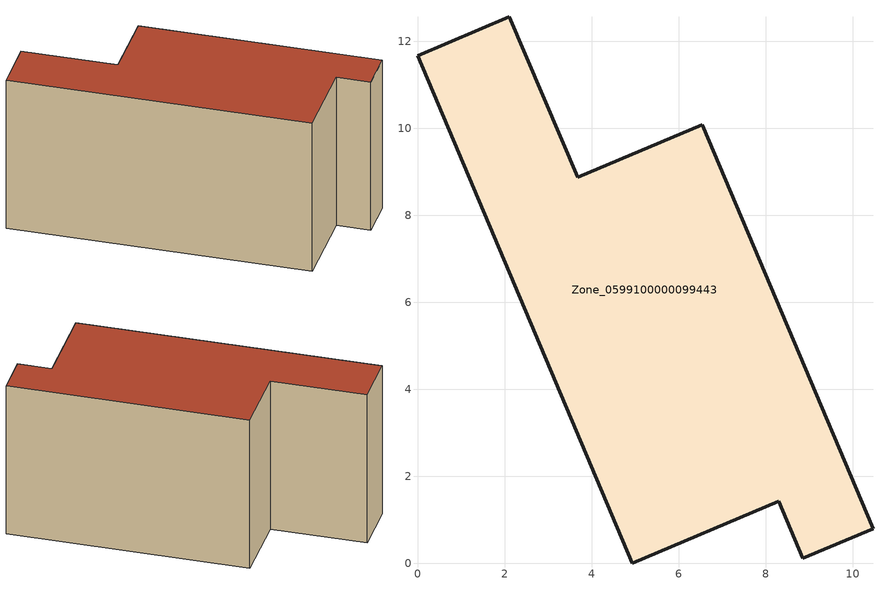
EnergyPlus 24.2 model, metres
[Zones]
Zone_0599100000099443
 floor ground (C_G): 3.68,8.88 6.54,10.09 10.47,0.8 8.86,0.12 8.3,1.43 4.94,0 0,11.67 2.11,12.57 z0
 wall outside (C_F): 2.11,12.57 0,11.67 4.94,0 8.3,1.43 8.86,0.12 10.47,0.8 6.54,10.09 3.68,8.88 2.11,12.57 z0:6.91
 roof outside (C_R): 3.68,8.88 2.11,12.57 0,11.67 4.94,0 8.3,1.43 8.86,0.12 10.47,0.8 6.54,10.09 z6.91
[BUILDING]
Pand.0599100000099443: North Axis=0; Terrain=City; Loads Convergence Tolerance Value=0.04; Temperature Convergence Tolerance Value=0.4; Solar Distribution=FullExterior; Maximum Number of Warmup Days=25; Minimum Number of Warmup Days=1
[Site:Location]
Rotterdam.The.Hague.AP_ZH_NLD Design_Conditions: Latitude=51.96; Longitude=4.45; Time Zone=1; Elevation=-4.5
[SITE:GROUNDTEMPERATURE:BUILDINGSURFACE]
18, 18, 18, 18, 18, 18, 18, 18, 18, 18, 18, 18
[MATERIAL] Thermal Absorptance=0.9; Solar Absorptance=0.7; Visible Absorptance=0.7
Name | Roughness | Thickness | Conductivity | Density | Specific Heat
G.TI.1975-1991 | MediumSmooth | 0.15 | 0.288461 | 540 | 1210
F.TI.1975-1991 | Rough | 0.3 | 0.230769 | 1920 | 840
R.TI.1975-1991 | MediumRough | 0.2 | 0.153846 | 1500 | 1000
[CONSTRUCTION]
C_G: G.TI.1975-1991
C_F: F.TI.1975-1991
C_R: R.TI.1975-1991
[ZONE]
Zone_0599100000099443: Type=1; Multiplier=1; Ceiling Height=Autocalculate; Volume=Autocalculate; Floor Area=autocalculate; Part of Total Floor Area=Yes
[ZONEINFILTRATION:DESIGNFLOWRATE]
Infil_Zone_0599100000099443: Zone or ZoneList or Space or SpaceList=Zone_0599100000099443; Schedule=AlwaysOn; Design Flow Rate Calculation Method=Flow/Area; Flow Rate per Floor Area=0.003; Constant Term Coefficient=1; Temperature Term Coefficient=0; Velocity Term Coefficient=0; Velocity Squared Term Coefficient=0
[HVACTEMPLATE:ZONE:IDEALLOADSAIRSYSTEM]
Zone_0599100000099443: Maximum Heating Supply Air Temperature=50; Minimum Cooling Supply Air Temperature=13; Maximum Heating Supply Air Humidity Ratio=0.0156; Minimum Cooling Supply Air Humidity Ratio=0.0077; Heating Limit=NoLimit; Cooling Limit=NoLimit; Dehumidification Control Type=ConstantSensibleHeatRatio; Cooling Sensible Heat Ratio=0.7; Dehumidification Setpoint=60; Humidification Control Type=None; Humidification Setpoint=30; Outdoor Air Method=None; Outdoor Air Flow Rate per Person=0.00944; Outdoor Air Flow Rate per Zone Floor Area=0; Outdoor Air Flow Rate per Zone=0; Demand Controlled Ventilation Type=None; Outdoor Air Economizer Type=NoEconomizer; Heat Recovery Type=None; Sensible Heat Recovery Effectiveness=0.7; Latent Heat Recovery Effectiveness=0.65
[ZONECONTROL:THERMOSTAT]
ThermostatControl_Zone_0599100000099443: Zone or ZoneList=Zone_0599100000099443; Control Type Schedule=DualSetpointControlType; Control 1=Thermostat_Zone_0599100000099443; Temperature Difference Between Cutout And Setpoint=0
[THERMOSTATSETPOINT:DUALSETPOINT]
Thermostat_Zone_0599100000099443: Heating Setpoint Temperature Schedule=HeatingSetpoint_Zone_0599100000099443; Cooling Setpoint Temperature Schedule=CoolingSetpoint_Zone_0599100000099443
[SCHEDULE:COMPACT]
HeatingSetpoint_Zone_0599100000099443: Through: 12/31, For: AllDays, Until: 24:00, 21
CoolingSetpoint_Zone_0599100000099443: Through: 12/31, For: AllDays, Until: 24:00, 24
DualSetpointControlType: Through: 12/31, For: AllDays, Until: 24:00, 4
AlwaysOn: Through: 12/31, For: AllDays, Until: 24:00, 1
